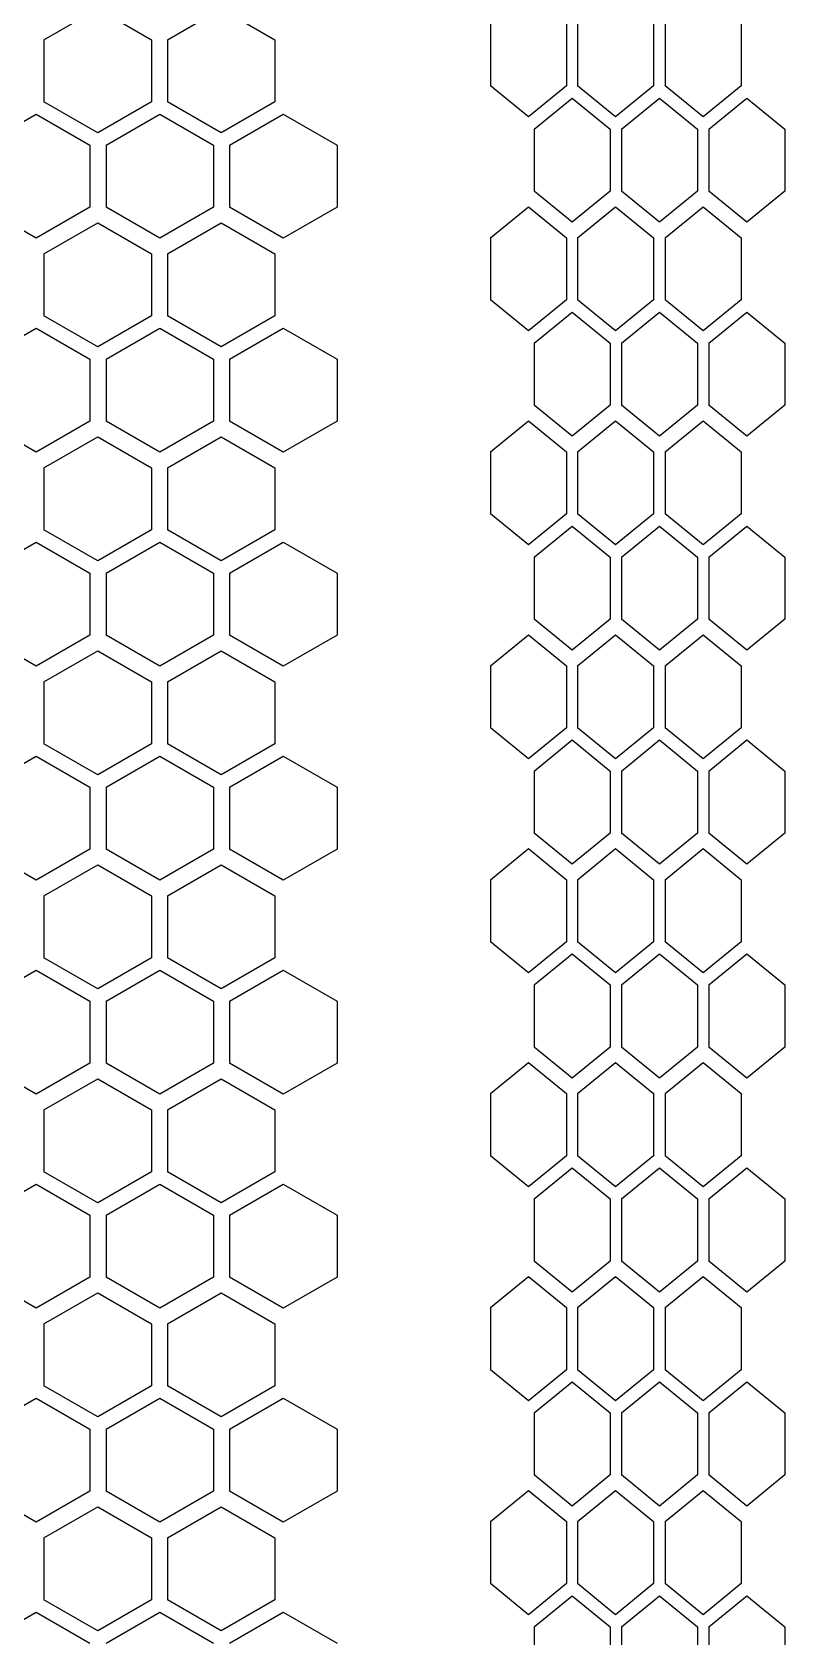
# Model space of a CAD drawing. Header units: millimetres. Extents: x 55614 to 110757, y -66981 to -47484.
# Drawn here: x 64113.2 to 64169.2, y -54863.2 to -54743.8 of the extents above; entities that cross this region are included whole.
import ezdxf

# ---------------------------------------------------------------- set-up
doc = ezdxf.new("R2010")
doc.units = ezdxf.units.MM
doc.layers.add('4215-0412-2_0', color=7, linetype='Continuous')
doc.layers.add('THICK', color=7, linetype='Continuous', lineweight=0)

# ---------------------------------------------------------------- blocks, each defined once
blk = doc.blocks.new('2-1725')
at = {"layer": '4215-0412-2_0', "color": 7, "linetype": 'Continuous'}
for p, q in [((-16972.71, -71824.1), (-16968.71, -71821.79)), ((-16968.71, -71821.79), (-16964.71, -71824.1)), ((-16963.51, -71824.1), (-16959.51, -71821.79)), ((-16959.51, -71821.79), (-16955.51, -71824.1)), ((-16939.47, -71822.9), (-16939.47, -71827.52)), ((-16933.81, -71822.9), (-16933.81, -71827.52)), ((-16932.97, -71822.9), (-16932.97, -71827.52)), ((-16927.31, -71822.9), (-16927.31, -71827.52)), ((-16926.46, -71822.9), (-16926.46, -71827.52)), ((-16920.8, -71822.9), (-16920.8, -71827.52)), ((-16972.71, -71824.1), (-16972.71, -71828.72)), ((-16964.71, -71824.1), (-16964.71, -71828.72)), ((-16963.51, -71824.1), (-16963.51, -71828.72)), ((-16955.51, -71824.1), (-16955.51, -71828.72)), ((-16936.64, -71829.83), (-16939.47, -71827.52)), ((-16933.81, -71827.52), (-16936.64, -71829.83)), ((-16930.14, -71829.83), (-16932.97, -71827.52)), ((-16927.31, -71827.52), (-16930.14, -71829.83)), ((-16923.63, -71829.83), (-16926.46, -71827.52)), ((-16920.8, -71827.52), (-16923.63, -71829.83)), ((-16968.71, -71831.03), (-16972.71, -71828.72)), ((-16964.71, -71828.72), (-16968.71, -71831.03)), ((-16959.51, -71831.03), (-16963.51, -71828.72)), ((-16955.51, -71828.72), (-16959.51, -71831.03)), ((-16936.21, -71830.74), (-16933.38, -71828.43)), ((-16933.38, -71828.43), (-16930.55, -71830.74)), ((-16929.7, -71830.74), (-16926.87, -71828.43)), ((-16926.87, -71828.43), (-16924.04, -71830.74)), ((-16923.19, -71830.74), (-16920.37, -71828.43)), ((-16920.37, -71828.43), (-16917.54, -71830.74)), ((-16977.29, -71831.94), (-16973.29, -71829.63)), ((-16973.29, -71829.63), (-16969.29, -71831.94)), ((-16968.09, -71831.94), (-16964.09, -71829.63)), ((-16964.09, -71829.63), (-16960.09, -71831.94)), ((-16958.89, -71831.94), (-16954.89, -71829.63)), ((-16954.89, -71829.63), (-16950.89, -71831.94)), ((-16936.21, -71830.74), (-16936.21, -71835.36)), ((-16930.55, -71830.74), (-16930.55, -71835.36)), ((-16929.7, -71830.74), (-16929.7, -71835.36)), ((-16924.04, -71830.74), (-16924.04, -71835.36)), ((-16923.19, -71830.74), (-16923.19, -71835.36)), ((-16917.54, -71830.74), (-16917.54, -71835.36)), ((-16969.29, -71831.94), (-16969.29, -71836.56)), ((-16968.09, -71831.94), (-16968.09, -71836.56)), ((-16960.09, -71831.94), (-16960.09, -71836.56)), ((-16958.89, -71831.94), (-16958.89, -71836.56)), ((-16950.89, -71831.94), (-16950.89, -71836.56)), ((-16933.38, -71837.67), (-16936.21, -71835.36)), ((-16930.55, -71835.36), (-16933.38, -71837.67)), ((-16926.87, -71837.67), (-16929.7, -71835.36)), ((-16924.04, -71835.36), (-16926.87, -71837.67)), ((-16920.37, -71837.67), (-16923.19, -71835.36)), ((-16917.54, -71835.36), (-16920.37, -71837.67)), ((-16973.29, -71838.87), (-16977.29, -71836.56)), ((-16969.29, -71836.56), (-16973.29, -71838.87)), ((-16964.09, -71838.87), (-16968.09, -71836.56)), ((-16960.09, -71836.56), (-16964.09, -71838.87)), ((-16954.89, -71838.87), (-16958.89, -71836.56)), ((-16950.89, -71836.56), (-16954.89, -71838.87)), ((-16939.47, -71838.83), (-16936.64, -71836.52)), ((-16936.64, -71836.52), (-16933.81, -71838.83)), ((-16932.97, -71838.83), (-16930.14, -71836.52)), ((-16930.14, -71836.52), (-16927.31, -71838.83)), ((-16926.46, -71838.83), (-16923.63, -71836.52)), ((-16923.63, -71836.52), (-16920.8, -71838.83)), ((-16972.71, -71840.03), (-16968.71, -71837.72)), ((-16968.71, -71837.72), (-16964.71, -71840.03)), ((-16963.51, -71840.03), (-16959.51, -71837.72)), ((-16959.51, -71837.72), (-16955.51, -71840.03)), ((-16939.47, -71838.83), (-16939.47, -71843.45)), ((-16933.81, -71838.83), (-16933.81, -71843.45)), ((-16932.97, -71838.83), (-16932.97, -71843.45)), ((-16927.31, -71838.83), (-16927.31, -71843.45)), ((-16926.46, -71838.83), (-16926.46, -71843.45)), ((-16920.8, -71838.83), (-16920.8, -71843.45)), ((-16972.71, -71840.03), (-16972.71, -71844.65)), ((-16964.71, -71840.03), (-16964.71, -71844.65)), ((-16963.51, -71840.03), (-16963.51, -71844.65)), ((-16955.51, -71840.03), (-16955.51, -71844.65)), ((-16936.64, -71845.76), (-16939.47, -71843.45)), ((-16933.81, -71843.45), (-16936.64, -71845.76)), ((-16930.14, -71845.76), (-16932.97, -71843.45)), ((-16927.31, -71843.45), (-16930.14, -71845.76)), ((-16923.63, -71845.76), (-16926.46, -71843.45)), ((-16920.8, -71843.45), (-16923.63, -71845.76)), ((-16968.71, -71846.96), (-16972.71, -71844.65)), ((-16964.71, -71844.65), (-16968.71, -71846.96)), ((-16959.51, -71846.96), (-16963.51, -71844.65)), ((-16955.51, -71844.65), (-16959.51, -71846.96)), ((-16936.21, -71846.67), (-16933.38, -71844.36)), ((-16933.38, -71844.36), (-16930.55, -71846.67)), ((-16929.7, -71846.67), (-16926.87, -71844.36)), ((-16926.87, -71844.36), (-16924.04, -71846.67)), ((-16923.19, -71846.67), (-16920.37, -71844.36)), ((-16920.37, -71844.36), (-16917.54, -71846.67)), ((-16977.29, -71847.87), (-16973.29, -71845.56)), ((-16973.29, -71845.56), (-16969.29, -71847.87)), ((-16968.09, -71847.87), (-16964.09, -71845.56)), ((-16964.09, -71845.56), (-16960.09, -71847.87)), ((-16958.89, -71847.87), (-16954.89, -71845.56)), ((-16954.89, -71845.56), (-16950.89, -71847.87)), ((-16936.21, -71846.67), (-16936.21, -71851.29)), ((-16930.55, -71846.67), (-16930.55, -71851.29)), ((-16929.7, -71846.67), (-16929.7, -71851.29)), ((-16924.04, -71846.67), (-16924.04, -71851.29)), ((-16923.19, -71846.67), (-16923.19, -71851.29)), ((-16917.54, -71846.67), (-16917.54, -71851.29)), ((-16969.29, -71847.87), (-16969.29, -71852.49)), ((-16968.09, -71847.87), (-16968.09, -71852.49)), ((-16960.09, -71847.87), (-16960.09, -71852.49)), ((-16958.89, -71847.87), (-16958.89, -71852.49)), ((-16950.89, -71847.87), (-16950.89, -71852.49)), ((-16933.38, -71853.6), (-16936.21, -71851.29)), ((-16930.55, -71851.29), (-16933.38, -71853.6)), ((-16926.87, -71853.6), (-16929.7, -71851.29)), ((-16924.04, -71851.29), (-16926.87, -71853.6)), ((-16920.37, -71853.6), (-16923.19, -71851.29)), ((-16917.54, -71851.29), (-16920.37, -71853.6)), ((-16973.29, -71854.8), (-16977.29, -71852.49)), ((-16969.29, -71852.49), (-16973.29, -71854.8)), ((-16964.09, -71854.8), (-16968.09, -71852.49)), ((-16960.09, -71852.49), (-16964.09, -71854.8)), ((-16954.89, -71854.8), (-16958.89, -71852.49)), ((-16950.89, -71852.49), (-16954.89, -71854.8)), ((-16939.47, -71854.76), (-16936.64, -71852.45)), ((-16936.64, -71852.45), (-16933.81, -71854.76)), ((-16932.97, -71854.76), (-16930.14, -71852.45)), ((-16930.14, -71852.45), (-16927.31, -71854.76)), ((-16926.46, -71854.76), (-16923.63, -71852.45)), ((-16923.63, -71852.45), (-16920.8, -71854.76)), ((-16972.71, -71855.96), (-16968.71, -71853.65)), ((-16968.71, -71853.65), (-16964.71, -71855.96)), ((-16963.51, -71855.96), (-16959.51, -71853.65)), ((-16959.51, -71853.65), (-16955.51, -71855.96)), ((-16939.47, -71854.76), (-16939.47, -71859.38)), ((-16933.81, -71854.76), (-16933.81, -71859.38)), ((-16932.97, -71854.76), (-16932.97, -71859.38)), ((-16927.31, -71854.76), (-16927.31, -71859.38)), ((-16926.46, -71854.76), (-16926.46, -71859.38)), ((-16920.8, -71854.76), (-16920.8, -71859.38)), ((-16972.71, -71855.96), (-16972.71, -71860.58)), ((-16964.71, -71855.96), (-16964.71, -71860.58)), ((-16963.51, -71855.96), (-16963.51, -71860.58)), ((-16955.51, -71855.96), (-16955.51, -71860.58)), ((-16936.64, -71861.69), (-16939.47, -71859.38)), ((-16933.81, -71859.38), (-16936.64, -71861.69)), ((-16930.14, -71861.69), (-16932.97, -71859.38)), ((-16927.31, -71859.38), (-16930.14, -71861.69)), ((-16923.63, -71861.69), (-16926.46, -71859.38)), ((-16920.8, -71859.38), (-16923.63, -71861.69)), ((-16968.71, -71862.89), (-16972.71, -71860.58)), ((-16964.71, -71860.58), (-16968.71, -71862.89)), ((-16959.51, -71862.89), (-16963.51, -71860.58)), ((-16955.51, -71860.58), (-16959.51, -71862.89)), ((-16936.21, -71862.6), (-16933.38, -71860.29)), ((-16933.38, -71860.29), (-16930.55, -71862.6)), ((-16929.7, -71862.6), (-16926.87, -71860.29)), ((-16926.87, -71860.29), (-16924.04, -71862.6)), ((-16923.19, -71862.6), (-16920.37, -71860.29)), ((-16920.37, -71860.29), (-16917.54, -71862.6)), ((-16977.29, -71863.8), (-16973.29, -71861.49)), ((-16973.29, -71861.49), (-16969.29, -71863.8)), ((-16968.09, -71863.8), (-16964.09, -71861.49)), ((-16964.09, -71861.49), (-16960.09, -71863.8)), ((-16958.89, -71863.8), (-16954.89, -71861.49)), ((-16954.89, -71861.49), (-16950.89, -71863.8)), ((-16936.21, -71862.6), (-16936.21, -71867.22)), ((-16930.55, -71862.6), (-16930.55, -71867.22)), ((-16929.7, -71862.6), (-16929.7, -71867.22)), ((-16924.04, -71862.6), (-16924.04, -71867.22)), ((-16923.19, -71862.6), (-16923.19, -71867.22)), ((-16917.54, -71862.6), (-16917.54, -71867.22)), ((-16969.29, -71863.8), (-16969.29, -71868.42)), ((-16968.09, -71863.8), (-16968.09, -71868.42)), ((-16960.09, -71863.8), (-16960.09, -71868.42)), ((-16958.89, -71863.8), (-16958.89, -71868.42)), ((-16950.89, -71863.8), (-16950.89, -71868.42)), ((-16933.38, -71869.53), (-16936.21, -71867.22)), ((-16930.55, -71867.22), (-16933.38, -71869.53)), ((-16926.87, -71869.53), (-16929.7, -71867.22)), ((-16924.04, -71867.22), (-16926.87, -71869.53)), ((-16920.37, -71869.53), (-16923.19, -71867.22)), ((-16917.54, -71867.22), (-16920.37, -71869.53)), ((-16973.29, -71870.73), (-16977.29, -71868.42)), ((-16969.29, -71868.42), (-16973.29, -71870.73)), ((-16964.09, -71870.73), (-16968.09, -71868.42)), ((-16960.09, -71868.42), (-16964.09, -71870.73)), ((-16954.89, -71870.73), (-16958.89, -71868.42)), ((-16950.89, -71868.42), (-16954.89, -71870.73)), ((-16939.47, -71870.69), (-16936.64, -71868.38)), ((-16936.64, -71868.38), (-16933.81, -71870.69)), ((-16932.97, -71870.69), (-16930.14, -71868.38)), ((-16930.14, -71868.38), (-16927.31, -71870.69)), ((-16926.46, -71870.69), (-16923.63, -71868.38)), ((-16923.63, -71868.38), (-16920.8, -71870.69)), ((-16972.71, -71871.89), (-16968.71, -71869.58)), ((-16968.71, -71869.58), (-16964.71, -71871.89)), ((-16963.51, -71871.89), (-16959.51, -71869.58)), ((-16959.51, -71869.58), (-16955.51, -71871.89)), ((-16939.47, -71870.69), (-16939.47, -71875.31)), ((-16933.81, -71870.69), (-16933.81, -71875.31)), ((-16932.97, -71870.69), (-16932.97, -71875.31)), ((-16927.31, -71870.69), (-16927.31, -71875.31)), ((-16926.46, -71870.69), (-16926.46, -71875.31)), ((-16920.8, -71870.69), (-16920.8, -71875.31)), ((-16972.71, -71871.89), (-16972.71, -71876.51)), ((-16964.71, -71871.89), (-16964.71, -71876.51)), ((-16963.51, -71871.89), (-16963.51, -71876.51)), ((-16955.51, -71871.89), (-16955.51, -71876.51)), ((-16936.64, -71877.62), (-16939.47, -71875.31)), ((-16933.81, -71875.31), (-16936.64, -71877.62)), ((-16930.14, -71877.62), (-16932.97, -71875.31)), ((-16927.31, -71875.31), (-16930.14, -71877.62)), ((-16923.63, -71877.62), (-16926.46, -71875.31)), ((-16920.8, -71875.31), (-16923.63, -71877.62)), ((-16968.71, -71878.82), (-16972.71, -71876.51)), ((-16964.71, -71876.51), (-16968.71, -71878.82)), ((-16959.51, -71878.82), (-16963.51, -71876.51)), ((-16955.51, -71876.51), (-16959.51, -71878.82)), ((-16936.21, -71878.53), (-16933.38, -71876.22)), ((-16933.38, -71876.22), (-16930.55, -71878.53)), ((-16929.7, -71878.53), (-16926.87, -71876.22)), ((-16926.87, -71876.22), (-16924.04, -71878.53)), ((-16923.19, -71878.53), (-16920.37, -71876.22)), ((-16920.37, -71876.22), (-16917.54, -71878.53)), ((-16977.29, -71879.73), (-16973.29, -71877.42)), ((-16973.29, -71877.42), (-16969.29, -71879.73)), ((-16968.09, -71879.73), (-16964.09, -71877.42)), ((-16964.09, -71877.42), (-16960.09, -71879.73)), ((-16958.89, -71879.73), (-16954.89, -71877.42)), ((-16954.89, -71877.42), (-16950.89, -71879.73)), ((-16936.21, -71878.53), (-16936.21, -71883.15)), ((-16930.55, -71878.53), (-16930.55, -71883.15)), ((-16929.7, -71878.53), (-16929.7, -71883.15)), ((-16924.04, -71878.53), (-16924.04, -71883.15)), ((-16923.19, -71878.53), (-16923.19, -71883.15)), ((-16917.54, -71878.53), (-16917.54, -71883.15)), ((-16969.29, -71879.73), (-16969.29, -71884.35)), ((-16968.09, -71879.73), (-16968.09, -71884.35)), ((-16960.09, -71879.73), (-16960.09, -71884.35)), ((-16958.89, -71879.73), (-16958.89, -71884.35)), ((-16950.89, -71879.73), (-16950.89, -71884.35)), ((-16933.38, -71885.46), (-16936.21, -71883.15)), ((-16930.55, -71883.15), (-16933.38, -71885.46)), ((-16926.87, -71885.46), (-16929.7, -71883.15)), ((-16924.04, -71883.15), (-16926.87, -71885.46)), ((-16920.37, -71885.46), (-16923.19, -71883.15)), ((-16917.54, -71883.15), (-16920.37, -71885.46)), ((-16973.29, -71886.66), (-16977.29, -71884.35)), ((-16969.29, -71884.35), (-16973.29, -71886.66)), ((-16964.09, -71886.66), (-16968.09, -71884.35)), ((-16960.09, -71884.35), (-16964.09, -71886.66)), ((-16954.89, -71886.66), (-16958.89, -71884.35)), ((-16950.89, -71884.35), (-16954.89, -71886.66)), ((-16939.47, -71886.62), (-16936.64, -71884.31)), ((-16936.64, -71884.31), (-16933.81, -71886.62)), ((-16932.97, -71886.62), (-16930.14, -71884.31)), ((-16930.14, -71884.31), (-16927.31, -71886.62)), ((-16926.46, -71886.62), (-16923.63, -71884.31)), ((-16923.63, -71884.31), (-16920.8, -71886.62)), ((-16972.71, -71887.82), (-16968.71, -71885.51)), ((-16968.71, -71885.51), (-16964.71, -71887.82)), ((-16963.51, -71887.82), (-16959.51, -71885.51)), ((-16959.51, -71885.51), (-16955.51, -71887.82)), ((-16939.47, -71886.62), (-16939.47, -71891.24)), ((-16933.81, -71886.62), (-16933.81, -71891.24)), ((-16932.97, -71886.62), (-16932.97, -71891.24)), ((-16927.31, -71886.62), (-16927.31, -71891.24)), ((-16926.46, -71886.62), (-16926.46, -71891.24)), ((-16920.8, -71886.62), (-16920.8, -71891.24)), ((-16972.71, -71887.82), (-16972.71, -71892.44)), ((-16964.71, -71887.82), (-16964.71, -71892.44)), ((-16963.51, -71887.82), (-16963.51, -71892.44)), ((-16955.51, -71887.82), (-16955.51, -71892.44)), ((-16936.64, -71893.55), (-16939.47, -71891.24)), ((-16933.81, -71891.24), (-16936.64, -71893.55)), ((-16930.14, -71893.55), (-16932.97, -71891.24)), ((-16927.31, -71891.24), (-16930.14, -71893.55)), ((-16923.63, -71893.55), (-16926.46, -71891.24)), ((-16920.8, -71891.24), (-16923.63, -71893.55)), ((-16968.71, -71894.75), (-16972.71, -71892.44)), ((-16964.71, -71892.44), (-16968.71, -71894.75)), ((-16959.51, -71894.75), (-16963.51, -71892.44)), ((-16955.51, -71892.44), (-16959.51, -71894.75)), ((-16936.21, -71894.46), (-16933.38, -71892.15)), ((-16933.38, -71892.15), (-16930.55, -71894.46)), ((-16929.7, -71894.46), (-16926.87, -71892.15)), ((-16926.87, -71892.15), (-16924.04, -71894.46)), ((-16923.19, -71894.46), (-16920.37, -71892.15)), ((-16920.37, -71892.15), (-16917.54, -71894.46)), ((-16977.29, -71895.66), (-16973.29, -71893.35)), ((-16973.29, -71893.35), (-16969.29, -71895.66)), ((-16968.09, -71895.66), (-16964.09, -71893.35)), ((-16964.09, -71893.35), (-16960.09, -71895.66)), ((-16958.89, -71895.66), (-16954.89, -71893.35)), ((-16954.89, -71893.35), (-16950.89, -71895.66)), ((-16936.21, -71894.46), (-16936.21, -71899.08)), ((-16930.55, -71894.46), (-16930.55, -71899.08)), ((-16929.7, -71894.46), (-16929.7, -71899.08)), ((-16924.04, -71894.46), (-16924.04, -71899.08)), ((-16923.19, -71894.46), (-16923.19, -71899.08)), ((-16917.54, -71894.46), (-16917.54, -71899.08)), ((-16969.29, -71895.66), (-16969.29, -71900.28)), ((-16968.09, -71895.66), (-16968.09, -71900.28)), ((-16960.09, -71895.66), (-16960.09, -71900.28)), ((-16958.89, -71895.66), (-16958.89, -71900.28)), ((-16950.89, -71895.66), (-16950.89, -71900.28)), ((-16933.38, -71901.39), (-16936.21, -71899.08)), ((-16930.55, -71899.08), (-16933.38, -71901.39)), ((-16926.87, -71901.39), (-16929.7, -71899.08)), ((-16924.04, -71899.08), (-16926.87, -71901.39)), ((-16920.37, -71901.39), (-16923.19, -71899.08)), ((-16917.54, -71899.08), (-16920.37, -71901.39)), ((-16973.29, -71902.59), (-16977.29, -71900.28)), ((-16969.29, -71900.28), (-16973.29, -71902.59)), ((-16964.09, -71902.59), (-16968.09, -71900.28)), ((-16960.09, -71900.28), (-16964.09, -71902.59)), ((-16954.89, -71902.59), (-16958.89, -71900.28)), ((-16950.89, -71900.28), (-16954.89, -71902.59)), ((-16939.47, -71902.55), (-16936.64, -71900.24)), ((-16936.64, -71900.24), (-16933.81, -71902.55)), ((-16932.97, -71902.55), (-16930.14, -71900.24)), ((-16930.14, -71900.24), (-16927.31, -71902.55)), ((-16926.46, -71902.55), (-16923.63, -71900.24)), ((-16923.63, -71900.24), (-16920.8, -71902.55)), ((-16972.71, -71903.75), (-16968.71, -71901.44)), ((-16968.71, -71901.44), (-16964.71, -71903.75)), ((-16963.51, -71903.75), (-16959.51, -71901.44)), ((-16959.51, -71901.44), (-16955.51, -71903.75)), ((-16939.47, -71902.55), (-16939.47, -71907.17)), ((-16933.81, -71902.55), (-16933.81, -71907.17)), ((-16932.97, -71902.55), (-16932.97, -71907.17)), ((-16927.31, -71902.55), (-16927.31, -71907.17)), ((-16926.46, -71902.55), (-16926.46, -71907.17)), ((-16920.8, -71902.55), (-16920.8, -71907.17)), ((-16972.71, -71903.75), (-16972.71, -71908.37)), ((-16964.71, -71903.75), (-16964.71, -71908.37)), ((-16963.51, -71903.75), (-16963.51, -71908.37)), ((-16955.51, -71903.75), (-16955.51, -71908.37)), ((-16936.64, -71909.48), (-16939.47, -71907.17)), ((-16933.81, -71907.17), (-16936.64, -71909.48)), ((-16930.14, -71909.48), (-16932.97, -71907.17)), ((-16927.31, -71907.17), (-16930.14, -71909.48)), ((-16923.63, -71909.48), (-16926.46, -71907.17)), ((-16920.8, -71907.17), (-16923.63, -71909.48)), ((-16968.71, -71910.68), (-16972.71, -71908.37)), ((-16964.71, -71908.37), (-16968.71, -71910.68)), ((-16959.51, -71910.68), (-16963.51, -71908.37)), ((-16955.51, -71908.37), (-16959.51, -71910.68)), ((-16936.21, -71910.39), (-16933.38, -71908.08)), ((-16933.38, -71908.08), (-16930.55, -71910.39)), ((-16929.7, -71910.39), (-16926.87, -71908.08)), ((-16926.87, -71908.08), (-16924.04, -71910.39)), ((-16923.19, -71910.39), (-16920.37, -71908.08)), ((-16920.37, -71908.08), (-16917.54, -71910.39)), ((-16977.29, -71911.59), (-16973.29, -71909.28)), ((-16973.29, -71909.28), (-16969.29, -71911.59)), ((-16968.09, -71911.59), (-16964.09, -71909.28)), ((-16964.09, -71909.28), (-16960.09, -71911.59)), ((-16958.89, -71911.59), (-16954.89, -71909.28)), ((-16954.89, -71909.28), (-16950.89, -71911.59)), ((-16936.21, -71910.39), (-16936.21, -71915.01)), ((-16930.55, -71910.39), (-16930.55, -71915.01)), ((-16929.7, -71910.39), (-16929.7, -71915.01)), ((-16924.04, -71910.39), (-16924.04, -71915.01)), ((-16923.19, -71910.39), (-16923.19, -71915.01)), ((-16917.54, -71910.39), (-16917.54, -71915.01)), ((-16969.29, -71911.59), (-16969.29, -71916.21)), ((-16968.09, -71911.59), (-16968.09, -71916.21)), ((-16960.09, -71911.59), (-16960.09, -71916.21)), ((-16958.89, -71911.59), (-16958.89, -71916.21)), ((-16950.89, -71911.59), (-16950.89, -71916.21)), ((-16933.38, -71917.32), (-16936.21, -71915.01)), ((-16930.55, -71915.01), (-16933.38, -71917.32)), ((-16926.87, -71917.32), (-16929.7, -71915.01)), ((-16924.04, -71915.01), (-16926.87, -71917.32)), ((-16920.37, -71917.32), (-16923.19, -71915.01)), ((-16917.54, -71915.01), (-16920.37, -71917.32)), ((-16973.29, -71918.52), (-16977.29, -71916.21)), ((-16969.29, -71916.21), (-16973.29, -71918.52)), ((-16964.09, -71918.52), (-16968.09, -71916.21)), ((-16960.09, -71916.21), (-16964.09, -71918.52)), ((-16954.89, -71918.52), (-16958.89, -71916.21)), ((-16950.89, -71916.21), (-16954.89, -71918.52)), ((-16939.47, -71918.48), (-16936.64, -71916.17)), ((-16936.64, -71916.17), (-16933.81, -71918.48)), ((-16932.97, -71918.48), (-16930.14, -71916.17)), ((-16930.14, -71916.17), (-16927.31, -71918.48)), ((-16926.46, -71918.48), (-16923.63, -71916.17)), ((-16923.63, -71916.17), (-16920.8, -71918.48)), ((-16972.71, -71919.68), (-16968.71, -71917.37)), ((-16968.71, -71917.37), (-16964.71, -71919.68)), ((-16963.51, -71919.68), (-16959.51, -71917.37)), ((-16959.51, -71917.37), (-16955.51, -71919.68)), ((-16939.47, -71918.48), (-16939.47, -71923.1)), ((-16933.81, -71918.48), (-16933.81, -71923.1)), ((-16932.97, -71918.48), (-16932.97, -71923.1)), ((-16927.31, -71918.48), (-16927.31, -71923.1)), ((-16926.46, -71918.48), (-16926.46, -71923.1)), ((-16920.8, -71918.48), (-16920.8, -71923.1)), ((-16972.71, -71919.68), (-16972.71, -71924.3)), ((-16964.71, -71919.68), (-16964.71, -71924.3)), ((-16963.51, -71919.68), (-16963.51, -71924.3)), ((-16955.51, -71919.68), (-16955.51, -71924.3)), ((-16936.64, -71925.41), (-16939.47, -71923.1)), ((-16933.81, -71923.1), (-16936.64, -71925.41)), ((-16930.14, -71925.41), (-16932.97, -71923.1)), ((-16927.31, -71923.1), (-16930.14, -71925.41)), ((-16923.63, -71925.41), (-16926.46, -71923.1)), ((-16920.8, -71923.1), (-16923.63, -71925.41)), ((-16968.71, -71926.61), (-16972.71, -71924.3)), ((-16964.71, -71924.3), (-16968.71, -71926.61)), ((-16959.51, -71926.61), (-16963.51, -71924.3)), ((-16955.51, -71924.3), (-16959.51, -71926.61)), ((-16936.21, -71926.32), (-16933.38, -71924.01)), ((-16933.38, -71924.01), (-16930.55, -71926.32)), ((-16929.7, -71926.32), (-16926.87, -71924.01)), ((-16926.87, -71924.01), (-16924.04, -71926.32)), ((-16923.19, -71926.32), (-16920.37, -71924.01)), ((-16920.37, -71924.01), (-16917.54, -71926.32)), ((-16977.29, -71927.52), (-16973.29, -71925.21)), ((-16973.29, -71925.21), (-16969.29, -71927.52)), ((-16968.09, -71927.52), (-16964.09, -71925.21)), ((-16964.09, -71925.21), (-16960.09, -71927.52)), ((-16958.89, -71927.52), (-16954.89, -71925.21)), ((-16954.89, -71925.21), (-16950.89, -71927.52)), ((-16936.21, -71926.32), (-16936.21, -71930.94)), ((-16930.55, -71926.32), (-16930.55, -71930.94)), ((-16929.7, -71926.32), (-16929.7, -71930.94)), ((-16924.04, -71926.32), (-16924.04, -71930.94)), ((-16923.19, -71926.32), (-16923.19, -71930.94)), ((-16917.54, -71926.32), (-16917.54, -71930.94)), ((-16969.29, -71927.52), (-16969.29, -71932.14)), ((-16968.09, -71927.52), (-16968.09, -71932.14)), ((-16960.09, -71927.52), (-16960.09, -71932.14)), ((-16958.89, -71927.52), (-16958.89, -71932.14)), ((-16950.89, -71927.52), (-16950.89, -71932.14)), ((-16933.38, -71933.25), (-16936.21, -71930.94)), ((-16930.55, -71930.94), (-16933.38, -71933.25)), ((-16926.87, -71933.25), (-16929.7, -71930.94)), ((-16924.04, -71930.94), (-16926.87, -71933.25)), ((-16920.37, -71933.25), (-16923.19, -71930.94)), ((-16917.54, -71930.94), (-16920.37, -71933.25)), ((-16973.29, -71934.45), (-16977.29, -71932.14)), ((-16969.29, -71932.14), (-16973.29, -71934.45)), ((-16964.09, -71934.45), (-16968.09, -71932.14)), ((-16960.09, -71932.14), (-16964.09, -71934.45)), ((-16954.89, -71934.45), (-16958.89, -71932.14)), ((-16950.89, -71932.14), (-16954.89, -71934.45)), ((-16939.47, -71934.41), (-16936.64, -71932.1)), ((-16936.64, -71932.1), (-16933.81, -71934.41)), ((-16932.97, -71934.41), (-16930.14, -71932.1)), ((-16930.14, -71932.1), (-16927.31, -71934.41)), ((-16926.46, -71934.41), (-16923.63, -71932.1)), ((-16923.63, -71932.1), (-16920.8, -71934.41)), ((-16972.71, -71935.61), (-16968.71, -71933.3)), ((-16968.71, -71933.3), (-16964.71, -71935.61)), ((-16963.51, -71935.61), (-16959.51, -71933.3)), ((-16959.51, -71933.3), (-16955.51, -71935.61)), ((-16939.47, -71934.41), (-16939.47, -71939.03)), ((-16933.81, -71934.41), (-16933.81, -71939.03)), ((-16932.97, -71934.41), (-16932.97, -71939.03)), ((-16927.31, -71934.41), (-16927.31, -71939.03)), ((-16926.46, -71934.41), (-16926.46, -71939.03)), ((-16920.8, -71934.41), (-16920.8, -71939.03)), ((-16972.71, -71935.61), (-16972.71, -71940.23)), ((-16964.71, -71935.61), (-16964.71, -71940.23)), ((-16963.51, -71935.61), (-16963.51, -71940.23)), ((-16955.51, -71935.61), (-16955.51, -71940.23)), ((-16936.64, -71941.34), (-16939.47, -71939.03)), ((-16933.81, -71939.03), (-16936.64, -71941.34)), ((-16930.14, -71941.34), (-16932.97, -71939.03)), ((-16927.31, -71939.03), (-16930.14, -71941.34)), ((-16923.63, -71941.34), (-16926.46, -71939.03)), ((-16920.8, -71939.03), (-16923.63, -71941.34)), ((-16968.71, -71942.54), (-16972.71, -71940.23)), ((-16964.71, -71940.23), (-16968.71, -71942.54)), ((-16959.51, -71942.54), (-16963.51, -71940.23)), ((-16955.51, -71940.23), (-16959.51, -71942.54)), ((-16936.21, -71942.25), (-16933.38, -71939.94)), ((-16933.38, -71939.94), (-16930.55, -71942.25)), ((-16929.7, -71942.25), (-16926.87, -71939.94)), ((-16926.87, -71939.94), (-16924.04, -71942.25)), ((-16923.19, -71942.25), (-16920.37, -71939.94)), ((-16920.37, -71939.94), (-16917.54, -71942.25)), ((-16977.29, -71943.45), (-16973.29, -71941.14)), ((-16973.29, -71941.14), (-16969.29, -71943.45)), ((-16968.09, -71943.45), (-16964.09, -71941.14)), ((-16964.09, -71941.14), (-16960.09, -71943.45)), ((-16958.89, -71943.45), (-16954.89, -71941.14)), ((-16954.89, -71941.14), (-16950.89, -71943.45)), ((-16936.21, -71942.25), (-16936.21, -71946.87)), ((-16930.55, -71942.25), (-16930.55, -71946.87)), ((-16929.7, -71942.25), (-16929.7, -71946.87)), ((-16924.04, -71942.25), (-16924.04, -71946.87)), ((-16923.19, -71942.25), (-16923.19, -71946.87)), ((-16917.54, -71942.25), (-16917.54, -71946.87))]:
    blk.add_line(p, q, dxfattribs=at)

msp = doc.modelspace()

# ---------------------------------------------------------------- block references
at = {"layer": 'THICK', "lineweight": -3}
msp.add_blockref('2-1725', (81086.76, 17079.761), dxfattribs=at)

doc.saveas('drawing.dxf')
